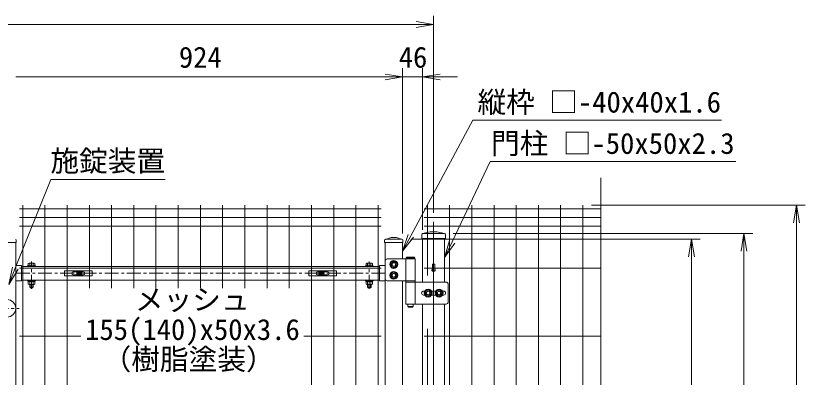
# Model space of a CAD drawing. Units: millimetres, scale not verified. Extents: x -4200 to 4200, y -2970 to 2970.
# Drawn here: x 1241 to 3045, y 284 to 1111 of the extents above; entities that cross this region are included whole.
import ezdxf
from ezdxf.enums import TextEntityAlignment as Align

# ---------------------------------------------------------------- set-up
doc = ezdxf.new("R2010")
doc.units = ezdxf.units.MM
doc.header["$LTSCALE"] = 20
doc.linetypes.add('USER1', pattern=[50.8, 31.75, -6.35, 6.35, -6.35])
for name, color, linetype, lineweight in [('0-0_D-STR-TXT', 7, 'Continuous', 9), ('0-1_D-STR3', 3, 'Continuous', 13), ('0-3_D-BMK', 2, 'USER1', 13), ('0-4_D-STR1', 1, 'Continuous', 18), ('0-5_D-STR-DIM', 7, 'Continuous', 9), ('0-6_0', 7, 'Continuous', 9), ('0-8_Defpoints', 6, 'Continuous', 18), ('0-9_D-STR2', 7, 'Continuous', 9)]:
    doc.layers.add(name, color=color, linetype=linetype, lineweight=lineweight)
doc.styles.add('ＭＳ ゴシック', font='')
doc.styles.get('ＭＳ ゴシック').set_extended_font_data('MS Gothic')

# ---------------------------------------------------------------- blocks, each defined once
blk = doc.blocks.new('_Open')
at = {"layer": '0-6_0'}
blk.add_line((-20, 3.33), (0, 0), dxfattribs=at)
blk.add_lwpolyline([(-20, -3.33), (0, 0), (-20, 0)], dxfattribs=at)
blk = doc.blocks.new('U6')
at = {"layer": '0-1_D-STR3'}
for p, q in [((38660, 15540), (37380, 15540)), ((38228, 15540), (38228, 14540)), ((38644, 15600), (38244, 15600)), ((38644, 15540), (38244, 15540)), ((38624, 15620), (38264, 15620)), ((38660, 15540), (38660, 14540)), ((20940, 15227), (20940, 15195)), ((20940, 15227), (21300, 15227)), ((20940, 15195), (21300, 15195)), ((20970, 15227), (20970, 15336)), ((21270.1, 15227), (20970, 15227)), ((21232.6, 15347.1), (21007.5, 15347.1)), ((21045, 15227), (21045, 15336)), ((21195, 15227), (21195, 15336)), ((21270.1, 15227), (21270.1, 15336)), ((21300, 15227), (21300, 15195)), ((36380, 15227), (36380, 15195)), ((36740, 15227), (36380, 15227)), ((36740, 15195), (36380, 15195)), ((36410, 15227), (36410, 15336)), ((36410, 15227), (36710, 15227)), ((36447.5, 15347.1), (36672.5, 15347.1)), ((36485, 15227), (36485, 15336)), ((36635, 15227), (36635, 15336)), ((36710, 15227), (36710, 15336)), ((36740, 15227), (36740, 15195)), ((37280, 15440), (37280, 14640)), ((20940, 14575), (20940, 14543)), ((20940, 14575), (21300, 14575)), ((20940, 14543), (21300, 14543)), ((20970, 14503), (20970, 14384)), ((21045, 14503), (21045, 14384)), ((21127.5, 14503), (21104.4, 14543)), ((21141.4, 14503), (21118.3, 14543)), ((21195, 14503), (21195, 14384)), ((21270.1, 14503), (21270.1, 14384)), ((21300, 14575), (21300, 14543)), ((36380, 14575), (36380, 14543)), ((36740, 14575), (36380, 14575)), ((36740, 14543), (36380, 14543)), ((36410, 14503), (36410, 14384)), ((36485, 14503), (36485, 14384)), ((36538.6, 14503), (36561.7, 14543)), ((36552.5, 14503), (36575.6, 14543)), ((36635, 14503), (36635, 14384)), ((36710, 14503), (36710, 14384)), ((36740, 14575), (36740, 14543)), ((37380, 14540), (38660, 14540)), ((38228, 14480), (40068, 14480)), ((38228, 14480), (38228, 13480)), ((38234, 14540), (38654, 14540)), ((38654, 14540), (38654, 14480)), ((38660, 14480), (38660, 13480)), ((21007.5, 14373), (21232.6, 14373)), ((21040, 14247), (21040, 14373)), ((21040, 14247), (21060, 14227)), ((21040, 14247), (21200, 14247)), ((21060, 14227), (21060, 14373)), ((21180, 14227), (21060, 14227)), ((21180, 14227), (21180, 14373)), ((21180, 14227), (21200, 14247)), ((21200, 14247), (21200, 14373)), ((36672.5, 14373), (36447.5, 14373)), ((36480, 14247), (36480, 14373)), ((36500, 14227), (36480, 14247)), ((36640, 14247), (36480, 14247)), ((36500, 14227), (36500, 14373)), ((36500, 14227), (36620, 14227)), ((36620, 14227), (36620, 14373)), ((36640, 14247), (36620, 14227)), ((36640, 14247), (36640, 14373)), ((40168, 14380), (40168, 13580)), ((38950, 13980), (38950.2, 13980)), ((39040, 14070), (39094.1, 14070)), ((39040, 13890), (39094.1, 13890)), ((39405.9, 14070), (39594.1, 14070)), ((39405.9, 13890), (39594.1, 13890)), ((39905.9, 14070), (39960, 14070)), ((39905.9, 13890), (39960, 13890)), ((40050, 13980), (40050.2, 13980)), ((40068, 13480), (38228, 13480)), ((38324, 13480), (38324, 13360)), ((38344, 13340), (38324, 13360)), ((38564, 13360), (38324, 13360)), ((38544, 13340), (38564, 13360)), ((38564, 13480), (38564, 13360)), ((38544, 13340), (38344, 13340))]:
    blk.add_line(p, q, dxfattribs=at)
for points in [[(38264, 15620), (38244, 15600), (38244, 15540)], [(38624, 15620), (38644, 15600), (38644, 15540)], [(21274, 14503), (20966, 14503), (20966, 14543)], [(21274, 14503), (21274, 14543), (20966, 14543)], [(36406, 14503), (36714, 14503), (36714, 14543)], [(36406, 14503), (36406, 14543), (36714, 14543)], [(38234, 14540), (38234, 14480), (38654, 14480)]]:
    blk.add_lwpolyline(points, dxfattribs=at)
for points in [[(37680, 15452), (37539.7, 15371), (37539.7, 15209), (37680, 15128), (37820.3, 15209), (37820.3, 15371)], [(37680, 14952), (37539.7, 14871), (37539.7, 14709), (37680, 14628), (37820.3, 14709), (37820.3, 14871)], [(39250, 14142), (39109.7, 14061), (39109.7, 13899), (39250, 13818), (39390.3, 13899), (39390.3, 14061)], [(39750, 14142), (39609.7, 14061), (39609.7, 13899), (39750, 13818), (39890.3, 13899), (39890.3, 14061)]]:
    blk.add_lwpolyline(points, close=True, dxfattribs=at)
for centre, radius in [((37680, 15290), 180), ((37680, 15290), 140.7), ((37680, 15290), 90), ((37680, 15290), 80), ((37680, 14790), 180), ((37680, 14790), 140.7), ((37680, 14790), 90), ((37680, 14790), 80), ((39250, 13980), 180), ((39250, 13980), 140.7), ((39750, 13980), 180), ((39750, 13980), 140.7), ((39250, 13980), 90), ((39250, 13980), 80), ((39750, 13980), 90), ((39750, 13980), 80)]:
    blk.add_circle(centre, radius, dxfattribs=at)
for centre, radius, start, end in [((37380, 15440), 100, 90, 180), ((21007.5, 15278), 69.1, 57.13278, 122.86722), ((21120, 15087.2), 259.8, 73.22135, 106.77865), ((21232.6, 15278), 69.1, 57.13278, 122.86722), ((36447.5, 15278), 69.1, 57.13278, 122.86722), ((36560, 15087.2), 259.8, 73.22135, 106.77865), ((36672.5, 15278), 69.1, 57.13278, 122.86722), ((37380, 14640), 100, 180, 270), ((40068, 14380), 100, 0, 90), ((21007.5, 14442.1), 69.1, 237.13278, 302.86722), ((21120, 14632.8), 259.8, 253.22135, 286.77865), ((21232.6, 14442.1), 69.1, 237.13278, 302.86722), ((36447.5, 14442.1), 69.1, 237.13278, 302.86722), ((36560, 14632.8), 259.8, 253.22135, 286.77865), ((36672.5, 14442.1), 69.1, 237.13278, 302.86722), ((39040, 13980), 90, 90, 180), ((39040, 13980), 90, 180, 270), ((39960, 13980), 90, 0, 90), ((39960, 13980), 90, 270, 0), ((20000, 13280), 400, 270, 89.99983), ((40068, 13580), 100, 270, 0)]:
    blk.add_arc(centre, radius, start, end, dxfattribs=at)
at = {"layer": '0-3_D-BMK'}
for p, q in [((21120, 14178), (21120, 15419.8)), ((36560, 14178), (36560, 15419.8)), ((20400, 14885), (37280, 14885)), ((18415.7, 13280), (20556.8, 13280))]:
    blk.add_line(p, q, dxfattribs=at)
at = {"layer": '0-4_D-STR1'}
for p, q in [((20420, 16300), (19580, 16300)), ((20400, 16300), (20400, 600)), ((20420, 16392), (20420, 16300)), ((37260, 16392), (37260, 16300)), ((38100, 16300), (37260, 16300)), ((37280, 16300), (37280, 600)), ((37293.9, 16437.9), (37560, 16520)), ((38059.3, 16440), (37308, 16440)), ((37800, 16520), (37560, 16520)), ((38066.2, 16437.9), (37800, 16520)), ((38080, 16300), (38080, 15540)), ((38100, 16392), (38100, 16300)), ((20400, 15235), (20660, 15235)), ((20660, 15235), (20660, 14535)), ((20660, 15195), (37020, 15195)), ((37280, 15235), (37020, 15235)), ((37020, 15235), (37020, 14535)), ((20400, 14535), (20660, 14535)), ((20660, 14575), (37020, 14575)), ((37280, 14535), (37020, 14535)), ((38080, 14540), (38080, 5310))]:
    blk.add_line(p, q, dxfattribs=at)
for centre, start, end in [((20372, 16392), 0, 72.84994), ((37308, 16392), 90, 180), ((38052, 16392), 0, 72.84994)]:
    blk.add_arc(centre, 48, start, end, dxfattribs=at)
at = {"layer": '0-8_Defpoints'}
for centre in [(23300, 14885), (34380, 14885)]:
    blk.add_circle(centre, 80, dxfattribs=at)
blk = doc.blocks.new('A$C1aa64d16')
at = {"layer": '0-1_D-STR3'}
for p, q in [((-679.7, 120), (590.3, 120)), ((-679.7, -120), (-679.7, 120)), ((-274.7, 70), (-91.2, 70)), ((-37.1, 8.4), (-63, 7.9)), ((-63, 7.9), (-63, -7.9)), ((-7.9, 63), (-8.4, 37.1)), ((-7.9, 63), (7.9, 63)), ((7.9, 63), (8.4, 37.1)), ((37.1, 8.4), (63, 7.9)), ((63, 7.9), (63, -7.9)), ((91.2, 70), (185.3, 70)), ((-274.7, -70), (-91.2, -70)), ((-37.1, -8.4), (-63, -7.9)), ((-7.9, -63), (-8.4, -37.1)), ((37.1, -8.4), (63, -7.9)), ((91.2, -70), (185.3, -70))]:
    blk.add_line(p, q, dxfattribs=at)
for points in [[(-679.7, -120), (590.3, -120), (590.3, 120)], [(-7.9, -63), (7.9, -63), (8.4, -37.1)]]:
    blk.add_lwpolyline(points, dxfattribs=at)
for radius in [115, 105]:
    blk.add_circle((0, 0), radius, dxfattribs=at)
for centre, radius, start, end in [((-274.7, 0), 70, 90, 270), ((-38.1, 38.1), 29.8, 270, 0), ((38.1, 38.1), 29.8, 180, 270), ((185.3, 0), 70, 270, 90), ((-38.1, -38.1), 29.8, 0, 90), ((38.1, -38.1), 29.8, 90, 180)]:
    blk.add_arc(centre, radius, start, end, dxfattribs=at)
blk = doc.blocks.new('A$Cf29bf4b8')
at = {"layer": '0-1_D-STR3'}
for p, q in [((-590.3, 120), (679.7, 120)), ((-590.3, -120), (-590.3, 120)), ((-185.3, 70), (-91.2, 70)), ((-37.1, 8.4), (-63, 7.9)), ((-63, 7.9), (-63, -7.9)), ((-7.9, 63), (-8.4, 37.1)), ((-7.9, 63), (7.9, 63)), ((7.9, 63), (8.4, 37.1)), ((37.1, 8.4), (63, 7.9)), ((63, 7.9), (63, -7.9)), ((91.2, 70), (274.7, 70)), ((-185.3, -70), (-91.2, -70)), ((-37.1, -8.4), (-63, -7.9)), ((-7.9, -63), (-8.4, -37.1)), ((37.1, -8.4), (63, -7.9)), ((91.2, -70), (274.7, -70))]:
    blk.add_line(p, q, dxfattribs=at)
for points in [[(-590.3, -120), (679.7, -120), (679.7, 120)], [(-7.9, -63), (7.9, -63), (8.4, -37.1)]]:
    blk.add_lwpolyline(points, dxfattribs=at)
for radius in [115, 105]:
    blk.add_circle((0, 0), radius, dxfattribs=at)
for centre, radius, start, end in [((-185.3, 0), 70, 90, 270), ((-38.1, 38.1), 29.8, 270, 0), ((38.1, 38.1), 29.8, 180, 270), ((274.7, 0), 70, 270, 90), ((-38.1, -38.1), 29.8, 0, 90), ((38.1, -38.1), 29.8, 90, 180)]:
    blk.add_arc(centre, radius, start, end, dxfattribs=at)
blk = doc.blocks.new('MLeader1')
at = {"layer": '0-0_D-STR-TXT'}
blk.add_line((1245.83, 531.34), (1224.76, 496.68), dxfattribs=at)
for points in [[(1239.64, 533.81), (1320.73, 736.2), (1568.03, 736.2), (1582.35, 736.2)], [(1233.45, 536.29), (1224.76, 496.68), (1239.64, 533.81)]]:
    blk.add_lwpolyline(points, dxfattribs=at)

msp = doc.modelspace()

# ---------------------------------------------------------------- linework, layer by layer
at = {"layer": '0-0_D-STR-TXT'}
for points in [[(2853.66, 872.47), (2285.53, 872.47), (2143.62, 607.45)], [(2886.9, 777.96), (2325.37, 777.96), (2237.91, 594)]]:
    msp.add_lwpolyline(points, dxfattribs=at)
at = {"layer": '0-1_D-STR3'}
for p, q in [((2193.13, 541.85), (2193.13, 529.69)), ((2198.33, 541.85), (2198.33, 529.69))]:
    msp.add_line(p, q, dxfattribs=at)
msp.add_arc((2195.73, 529.69), 2.6, 180, 0, dxfattribs=at)
msp.add_ellipse((2195.73, 541.84), major_axis=(-2.6, 0), ratio=0.649974, start_param=3.1415927, end_param=6.2831853, dxfattribs=at)
at = {"layer": '0-3_D-BMK'}
msp.add_line((2195.73, 639.91), (2195.73, -502.31), dxfattribs=at)
at = {"layer": '0-4_D-STR1'}
for p, q in [((2188.23, 616.69), (2170.44, 612.6)), ((2188.23, 616.69), (2203.23, 616.69)), ((2203.23, 616.69), (2221.02, 612.6)), ((2168.89, 610.68), (2168.73, 601.69)), ((2168.73, 601.69), (2222.73, 601.69)), ((2170.73, 601.69), (2170.73, 501.69)), ((2170.82, 612.69), (2220.65, 612.69)), ((2220.73, 601.69), (2220.73, 501.69)), ((2222.58, 610.68), (2222.73, 601.69)), ((2170.73, 451.69), (2170.73, -9.81)), ((2220.73, 451.69), (2220.73, -9.81))]:
    msp.add_line(p, q, dxfattribs=at)
for centre, radius, start, end in [((2170.89, 610.65), 2, 102.93782, 179), ((2220.58, 610.65), 2, 1, 77.06218), ((2195.73, 529.69), 4, 162.5424, 17.4576)]:
    msp.add_arc(centre, radius, start, end, dxfattribs=at)
at = {"layer": '0-5_D-STR-DIM'}
for p, q in [((2195.73, 659.91), (2195.73, 1111.06)), ((2155.73, 1091.06), (235.73, 1091.06)), ((2124.73, 612.69), (2124.73, 991.06)), ((2124.74, 612.69), (2124.74, 991.06)), ((2170.73, 621.69), (2170.73, 991.06)), ((1240.73, 971.06), (2084.73, 971.06)), ((1240.73, 971.06), (1280.73, 971.06)), ((2084.74, 971.06), (2044.74, 971.06)), ((2124.74, 971.06), (2170.73, 971.06)), ((2210.73, 971.06), (2250.73, 971.06)), ((2556.94, 677.68), (3045.12, 677.68)), ((3025.12, 637.68), (3025.12, -182.31)), ((2143.7, 599.69), (2805.12, 599.69)), ((2240.65, 612.69), (2925.12, 612.69)), ((2785.12, 559.69), (2785.12, -152.32)), ((2905.12, -382.31), (2905.12, 572.69))]:
    msp.add_line(p, q, dxfattribs=at)
at = {"layer": '0-9_D-STR2'}
for p, q in [((2578.11, 233.84), (2578.11, 740.29)), ((1249.58, 669.26), (2075.9, 669.26)), ((1256.58, 677.68), (1256.58, -192.32)), ((1307.35, 677.68), (1307.35, -192.32)), ((1358.12, 677.68), (1358.12, -192.32)), ((1408.89, 677.68), (1408.89, 487.78)), ((1459.66, 677.68), (1459.66, 487.78)), ((1510.43, 677.68), (1510.43, 487.78)), ((1561.2, 677.68), (1561.2, 487.78)), ((1611.97, 677.68), (1611.97, 487.78)), ((1662.74, 677.68), (1662.74, 487.78)), ((1713.51, 677.68), (1713.51, 487.78)), ((1764.28, 677.68), (1764.28, 487.78)), ((1815.05, 677.68), (1815.05, 487.78)), ((1865.82, 677.68), (1865.82, 487.78)), ((1916.59, 677.68), (1916.59, -192.32)), ((1967.36, 677.68), (1967.36, -192.32)), ((2018.13, 677.68), (2018.13, -192.32)), ((2068.9, 677.68), (2068.9, -192.32)), ((2174.53, 669.26), (2578.11, 669.26)), ((2181.51, 677.68), (2181.51, 516.89)), ((2232.32, 677.68), (2232.32, -192.32)), ((2283.09, 677.68), (2283.09, -192.32)), ((2333.86, 677.68), (2333.86, -192.32)), ((2384.59, 677.68), (2384.59, -192.32)), ((2435.36, 677.68), (2435.36, -192.32)), ((2486.15, 677.68), (2486.15, -192.32)), ((2536.94, 677.68), (2536.94, -192.32)), ((1249.58, 649.68), (2075.9, 649.68)), ((2174.53, 649.68), (2578.11, 649.68)), ((1249.58, 630.11), (2075.9, 630.11)), ((2174.53, 630.11), (2578.11, 630.11)), ((1249.58, 533.68), (2075.9, 533.68)), ((2174.53, 533.68), (2578.11, 533.68)), ((2181.51, 395.23), (2181.51, 26.13)), ((1249.58, 378.43), (1389.56, 378.43)), ((1898.82, 378.43), (2075.9, 378.43)), ((2174.53, 378.43), (2578.11, 378.43))]:
    msp.add_line(p, q, dxfattribs=at)

# ---------------------------------------------------------------- block references
at = {"layer": '0-0_D-STR-TXT'}
msp.add_blockref('MLeader1', (0, 0), dxfattribs=at)
at = {"layer": '0-0_D-STR-TXT', "xscale": 2, "yscale": 2}
for p, rotation in [((2124.74, 572.19), 241.83213), ((2220.73, 557.88), 244.57071)]:
    msp.add_blockref('_Open', p, dxfattribs=dict(at, rotation=rotation))
at = {"layer": '0-5_D-STR-DIM'}
for name, p, xscale, yscale in [('_Open', (2195.73, 1091.06), 2, 2), ('_Open', (2124.73, 971.06), 2, 2), ('_Open', (2124.74, 971.06), 2, 2), ('U6', (220.74, -222.31), 0.05, 0.05), ('A$C1aa64d16', (1385.74, 521.94), 0.05, 0.05), ('A$Cf29bf4b8', (1939.74, 521.94), 0.05, 0.05)]:
    msp.add_blockref(name, p, dxfattribs=dict(at, xscale=xscale, yscale=yscale))
at = {"layer": '0-5_D-STR-DIM', "xscale": 2, "yscale": 2}
for p, rotation in [((2170.73, 971.06), 180), ((3025.12, 677.68), 90), ((2785.12, 599.69), 90), ((2905.12, 612.69), 90)]:
    msp.add_blockref('_Open', p, dxfattribs=dict(at, rotation=rotation))

# ---------------------------------------------------------------- texts
at = {"layer": '0-0_D-STR-TXT', "style": 'ＭＳ ゴシック'}
for s, p in [('縦枠 □-40x40x1.6', (2296.02, 875.17)), ('門柱 □-50x50x2.3', (2326.99, 780.66)), ('施錠装置', (1319.92, 740.59)), ('メッシュ', (1512.89, 423.4)), ('155(140)x50x3.6', (1399.19, 354.91)), ('（樹脂塗装）', (1439.03, 287))]:
    msp.add_text(s, height=48.09, dxfattribs=at).set_placement(p, align=Align.BOTTOM_LEFT)
at = {"layer": '0-5_D-STR-DIM', "style": 'ＭＳ ゴシック'}
for s, p in [('924', (1613.48, 977.81)), ('46', (2116.01, 977.81))]:
    msp.add_text(s, height=48.09, dxfattribs=at).set_placement(p, align=Align.BOTTOM_LEFT)

doc.saveas('drawing.dxf')
